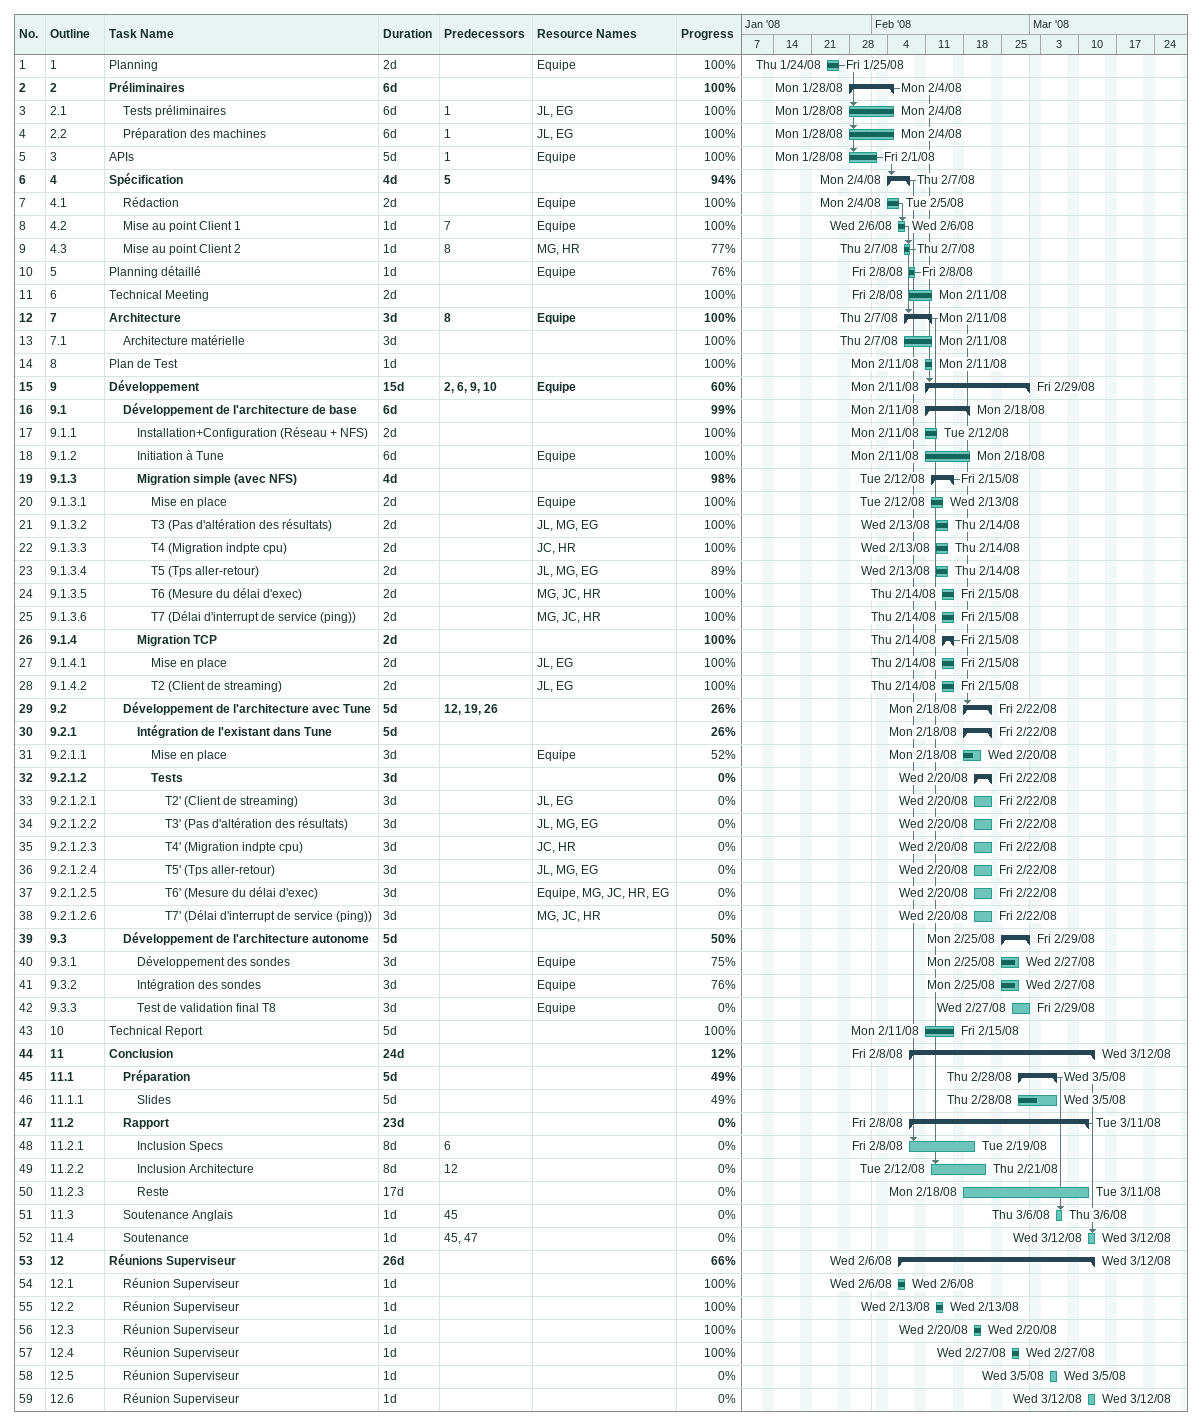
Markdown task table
| ID | WBS | Task | Duration | Start | Finish | Predecessors | Resources | % complete |
|---|---|---|---|---|---|---|---|---|
| 1 | 1 | Planning | 2d | 2008-01-24 | 2008-01-25 |  | Equipe | 100 |
| 2 | 2 | **Préliminaires** | 6d | 2008-01-28 | 2008-02-04 |  |  | 100 |
| 3 | 2.1 | Tests préliminaires | 6d | 2008-01-28 | 2008-02-04 | 1 | JL, EG | 100 |
| 4 | 2.2 | Préparation des machines | 6d | 2008-01-28 | 2008-02-04 | 1 | JL, EG | 100 |
| 5 | 3 | APIs | 5d | 2008-01-28 | 2008-02-01 | 1 | Equipe | 100 |
| 6 | 4 | **Spécification** | 4d | 2008-02-04 | 2008-02-07 | 5 |  | 94 |
| 7 | 4.1 | Rédaction | 2d | 2008-02-04 | 2008-02-05 |  | Equipe | 100 |
| 8 | 4.2 | Mise au point Client 1 | 1d | 2008-02-06 | 2008-02-06 | 7 | Equipe | 100 |
| 9 | 4.3 | Mise au point Client 2 | 1d | 2008-02-07 | 2008-02-07 | 8 | MG, HR | 77 |
| 10 | 5 | Planning détaillé | 1d | 2008-02-08 | 2008-02-08 |  | Equipe | 76 |
| 11 | 6 | Technical Meeting | 2d | 2008-02-08 | 2008-02-11 |  |  | 100 |
| 12 | 7 | **Architecture** | 3d | 2008-02-07 | 2008-02-11 | 8 | Equipe | 100 |
| 13 | 7.1 | Architecture matérielle | 3d | 2008-02-07 | 2008-02-11 |  |  | 100 |
| 14 | 8 | Plan de Test | 1d | 2008-02-11 | 2008-02-11 |  |  | 100 |
| 15 | 9 | **Développement** | 15d | 2008-02-11 | 2008-02-29 | 2, 6, 9, 10 | Equipe | 60 |
| 16 | 9.1 | **Développement de l'architecture de base** | 6d | 2008-02-11 | 2008-02-18 |  |  | 99 |
| 17 | 9.1.1 | Installation+Configuration (Réseau + NFS) | 2d | 2008-02-11 | 2008-02-12 |  |  | 100 |
| 18 | 9.1.2 | Initiation à Tune | 6d | 2008-02-11 | 2008-02-18 |  | Equipe | 100 |
| 19 | 9.1.3 | **Migration simple (avec NFS)** | 4d | 2008-02-12 | 2008-02-15 |  |  | 98 |
| 20 | 9.1.3.1 | Mise en place | 2d | 2008-02-12 | 2008-02-13 |  | Equipe | 100 |
| 21 | 9.1.3.2 | T3 (Pas d'altération des résultats) | 2d | 2008-02-13 | 2008-02-14 |  | JL, MG, EG | 100 |
| 22 | 9.1.3.3 | T4 (Migration indpte cpu) | 2d | 2008-02-13 | 2008-02-14 |  | JC, HR | 100 |
| 23 | 9.1.3.4 | T5 (Tps aller-retour) | 2d | 2008-02-13 | 2008-02-14 |  | JL, MG, EG | 89 |
| 24 | 9.1.3.5 | T6 (Mesure du délai d'exec) | 2d | 2008-02-14 | 2008-02-15 |  | MG, JC, HR | 100 |
| 25 | 9.1.3.6 | T7 (Délai d'interrupt de service (ping)) | 2d | 2008-02-14 | 2008-02-15 |  | MG, JC, HR | 100 |
| 26 | 9.1.4 | **Migration TCP** | 2d | 2008-02-14 | 2008-02-15 |  |  | 100 |
| 27 | 9.1.4.1 | Mise en place | 2d | 2008-02-14 | 2008-02-15 |  | JL, EG | 100 |
| 28 | 9.1.4.2 | T2 (Client de streaming) | 2d | 2008-02-14 | 2008-02-15 |  | JL, EG | 100 |
| 29 | 9.2 | **Développement de l'architecture avec Tune** | 5d | 2008-02-18 | 2008-02-22 | 12, 19, 26 |  | 26 |
| 30 | 9.2.1 | **Intégration de l'existant dans Tune** | 5d | 2008-02-18 | 2008-02-22 |  |  | 26 |
| 31 | 9.2.1.1 | Mise en place | 3d | 2008-02-18 | 2008-02-20 |  | Equipe | 52 |
| 32 | 9.2.1.2 | **Tests** | 3d | 2008-02-20 | 2008-02-22 |  |  | 0 |
| 33 | 9.2.1.2.1 | T2' (Client de streaming) | 3d | 2008-02-20 | 2008-02-22 |  | JL, EG | 0 |
| 34 | 9.2.1.2.2 | T3' (Pas d'altération des résultats) | 3d | 2008-02-20 | 2008-02-22 |  | JL, MG, EG | 0 |
| 35 | 9.2.1.2.3 | T4' (Migration indpte cpu) | 3d | 2008-02-20 | 2008-02-22 |  | JC, HR | 0 |
| 36 | 9.2.1.2.4 | T5' (Tps aller-retour) | 3d | 2008-02-20 | 2008-02-22 |  | JL, MG, EG | 0 |
| 37 | 9.2.1.2.5 | T6' (Mesure du délai d'exec) | 3d | 2008-02-20 | 2008-02-22 |  | Equipe, MG, JC, HR, EG | 0 |
| 38 | 9.2.1.2.6 | T7' (Délai d'interrupt de service (ping)) | 3d | 2008-02-20 | 2008-02-22 |  | MG, JC, HR | 0 |
| 39 | 9.3 | **Développement de l'architecture autonome** | 5d | 2008-02-25 | 2008-02-29 |  |  | 50 |
| 40 | 9.3.1 | Développement des sondes | 3d | 2008-02-25 | 2008-02-27 |  | Equipe | 75 |
| 41 | 9.3.2 | Intégration des sondes | 3d | 2008-02-25 | 2008-02-27 |  | Equipe | 76 |
| 42 | 9.3.3 | Test de validation final T8 | 3d | 2008-02-27 | 2008-02-29 |  | Equipe | 0 |
| 43 | 10 | Technical Report | 5d | 2008-02-11 | 2008-02-15 |  |  | 100 |
| 44 | 11 | **Conclusion** | 24d | 2008-02-08 | 2008-03-12 |  |  | 12 |
| 45 | 11.1 | **Préparation** | 5d | 2008-02-28 | 2008-03-05 |  |  | 49 |
| 46 | 11.1.1 | Slides | 5d | 2008-02-28 | 2008-03-05 |  |  | 49 |
| 47 | 11.2 | **Rapport** | 23d | 2008-02-08 | 2008-03-11 |  |  | 0 |
| 48 | 11.2.1 | Inclusion Specs | 8d | 2008-02-08 | 2008-02-19 | 6 |  | 0 |
| 49 | 11.2.2 | Inclusion Architecture | 8d | 2008-02-12 | 2008-02-21 | 12 |  | 0 |
| 50 | 11.2.3 | Reste | 17d | 2008-02-18 | 2008-03-11 |  |  | 0 |
| 51 | 11.3 | Soutenance Anglais | 1d | 2008-03-06 | 2008-03-06 | 45 |  | 0 |
| 52 | 11.4 | Soutenance | 1d | 2008-03-12 | 2008-03-12 | 45, 47 |  | 0 |
| 53 | 12 | **Réunions Superviseur** | 26d | 2008-02-06 | 2008-03-12 |  |  | 66 |
| 54 | 12.1 | Réunion Superviseur | 1d | 2008-02-06 | 2008-02-06 |  |  | 100 |
| 55 | 12.2 | Réunion Superviseur | 1d | 2008-02-13 | 2008-02-13 |  |  | 100 |
| 56 | 12.3 | Réunion Superviseur | 1d | 2008-02-20 | 2008-02-20 |  |  | 100 |
| 57 | 12.4 | Réunion Superviseur | 1d | 2008-02-27 | 2008-02-27 |  |  | 100 |
| 58 | 12.5 | Réunion Superviseur | 1d | 2008-03-05 | 2008-03-05 |  |  | 0 |
| 59 | 12.6 | Réunion Superviseur | 1d | 2008-03-12 | 2008-03-12 |  |  | 0 |
